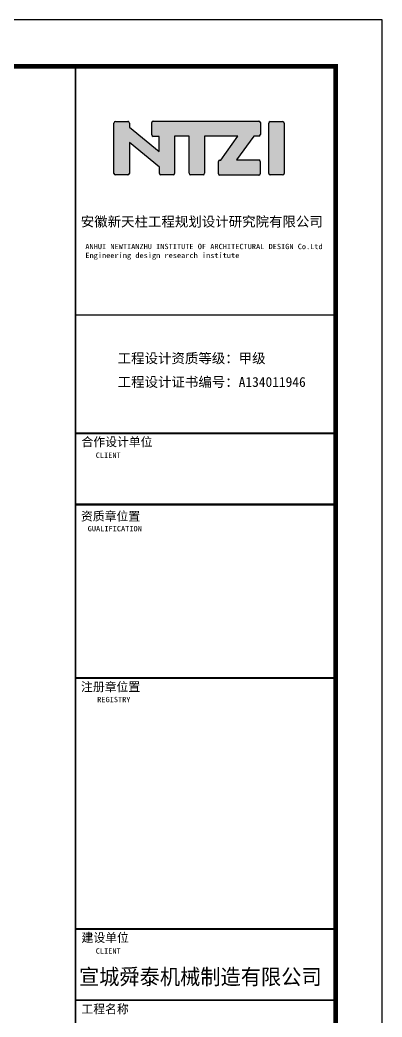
# Model space of a CAD drawing. Extents: x -522490 to 417652, y 450811 to 1108047.
# Drawn here: x 377350 to 381254, y 461073 to 471811 of the extents above; entities that cross this region are included whole.
import ezdxf

# ---------------------------------------------------------------- set-up
doc = ezdxf.new("R2010")
doc.units = 0
doc.header["$LTSCALE"] = 1000
doc.header["$MEASUREMENT"] = 0
for name, color, linetype in [('46', 7, 'Continuous'), ('PUB_TEXT', 7, 'Continuous'), ('PUB_TITLE', 4, 'Continuous')]:
    doc.layers.add(name, color=color, linetype=linetype)
doc.styles.add('-黑体', font='', dxfattribs={"width": 0.8})
doc.styles.add('TQ', font='')
doc.styles.get('-黑体').set_extended_font_data('Microsoft YaHei')
doc.styles.get('TQ').set_extended_font_data('SimSun')

msp = doc.modelspace()

# ---------------------------------------------------------------- hatches: boundary and pattern name
h = msp.add_hatch(color=256)
h.paths.add_polyline_path([(378530.7, 470491.4), (378854, 470227.1), (378854, 470158.4, 0.4142136), (378870, 470142.4), (379001.6, 470142.4, 0.4142136), (379017.6, 470158.4), (379017.6, 470557.9), (379174.4, 470557.9), (379174.4, 470159.1, 0.4142136), (379190.4, 470143.1), (379325.4, 470143.1, 0.4142136), (379341.4, 470159.1), (379341.4, 470557.8), (379697.7, 470557.8), (379516.7, 470302.2), (379505.6, 470302.2, 0.4142136), (379489.6, 470286.2), (379489.6, 470154.9, 0.4142136), (379505.6, 470138.9), (379925.8, 470138.9, 0.4142136), (379941.8, 470154.9), (379941.8, 470287.3, 0.4142136), (379925.8, 470303.3), (379685.7, 470303.3), (379872.9, 470560.3), (379926.2, 470560.3, 0.4142136), (379942.2, 470576.3), (379942.2, 470706.5, 0.4142136), (379926.2, 470722.5), (378786.9, 470722.5, 0.4142136), (378770.9, 470706.5), (378770.9, 470573.2, 0.4142136), (378786.9, 470557.2), (378852.4, 470557.2), (378852.4, 470393.2), (378529.8, 470656.7), (378529.9, 470700.9, 0.4148904), (378513.9, 470716.9), (378379.9, 470716.9, 0.4142136), (378363.9, 470700.9), (378363.9, 470157.3, 0.4142136), (378379.9, 470141.3), (378514.7, 470141.3, 0.4142136), (378530.7, 470157.3)])
h.paths.add_polyline_path([(380032.8, 470158.4, 0.4142136), (380048.8, 470142.4), (380182.5, 470142.4, 0.4142136), (380198.5, 470158.4), (380198.5, 470700.4, 0.4142136), (380182.5, 470716.4), (380048.8, 470716.4, 0.4142136), (380032.8, 470700.4)])

# ---------------------------------------------------------------- linework, layer by layer
for p, q in [((378363.9, 470157.3, 0), (378363.9, 470700.9, 0)), ((378379.9, 470716.9, 0), (378513.9, 470716.9, 0)), ((378529.9, 470700.9, 0), (378529.8, 470656.7, 0)), ((378770.9, 470573.2, 0), (378770.9, 470706.5, 0)), ((378786.9, 470722.5, 0), (379926.2, 470722.5, 0)), ((379942.2, 470706.5, 0), (379942.2, 470576.3, 0)), ((380032.8, 470158.4, 0), (380032.8, 470700.4, 0)), ((380048.8, 470716.4, 0), (380182.5, 470716.4, 0)), ((380198.5, 470700.4, 0), (380198.5, 470158.4, 0)), ((378529.8, 470656.7, 0), (378852.4, 470393.2, 0)), ((378852.4, 470557.2, 0), (378786.9, 470557.2, 0)), ((378852.4, 470393.2, 0), (378852.4, 470557.2, 0)), ((379174.4, 470557.9, 0), (379017.6, 470557.9, 0)), ((379017.6, 470557.9, 0), (379017.6, 470158.4, 0)), ((379174.4, 470159.1, 0), (379174.4, 470557.9, 0)), ((379697.7, 470557.8, 0), (379341.4, 470557.8, 0)), ((379341.4, 470557.8, 0), (379341.4, 470159.1, 0)), ((379516.7, 470302.2, 0), (379697.7, 470557.8, 0)), ((379872.9, 470560.3, 0), (379685.7, 470303.3, 0)), ((379926.2, 470560.3, 0), (379872.9, 470560.3, 0)), ((378854, 470227.1, 0), (378530.7, 470491.4, 0)), ((378530.7, 470491.4, 0), (378530.7, 470157.3, 0)), ((379489.6, 470154.9, 0), (379489.6, 470286.2, 0)), ((379505.6, 470302.2, 0), (379516.7, 470302.2, 0)), ((379685.7, 470303.3, 0), (379925.8, 470303.3, 0)), ((379941.8, 470287.3, 0), (379941.8, 470154.9, 0)), ((378514.7, 470141.3, 0), (378379.9, 470141.3, 0)), ((378854, 470158.4, 0), (378854, 470227.1, 0)), ((379001.6, 470142.4, 0), (378870, 470142.4, 0)), ((379325.4, 470143.1, 0), (379190.4, 470143.1, 0)), ((379925.8, 470138.9, 0), (379505.6, 470138.9, 0)), ((380182.5, 470142.4, 0), (380048.8, 470142.4, 0))]:
    msp.add_line(p, q)
for centre, start, end in [((378379.9, 470700.9), 90, 180), ((378513.9, 470700.9), 359.86763, 90), ((378786.9, 470706.5), 90, 180), ((379926.2, 470706.5), 0, 90), ((380048.8, 470700.4), 90, 180), ((380182.5, 470700.4), 0, 90), ((378786.9, 470573.2), 180, 270), ((379926.2, 470576.3), 270, 0), ((379505.6, 470286.2), 90, 180), ((379925.8, 470287.3), 0, 90), ((378379.9, 470157.3), 180, 270), ((378514.7, 470157.3), 270, 0), ((378870, 470158.4), 180, 270), ((379001.6, 470158.4), 270, 0), ((379190.4, 470159.1), 180, 270), ((379325.4, 470159.1), 270, 0), ((379505.6, 470154.9), 180, 270), ((379925.8, 470154.9), 270, 0), ((380048.8, 470158.4), 180, 270), ((380182.5, 470158.4), 270, 0)]:
    msp.add_arc(centre, 16, start, end)
at = {"layer": 'PUB_TEXT'}
for q in [(380386.5, 471311), (380754.4, 471046.2)]:
    msp.add_line((380754.4, 471311), q, dxfattribs=at)
at = {"layer": 'PUB_TITLE'}
msp.add_line((380754.4, 471311), (377949.4, 471311), dxfattribs=at)
at = {"layer": 'PUB_TITLE', "lineweight": 40}
msp.add_line((377948.2, 466593.4), (380753.2, 466593.4), dxfattribs=at)
at = {"layer": 'PUB_TITLE'}
msp.add_lwpolyline([(344104.4, 450811), (381254.4, 450811), (381254.4, 471811), (344104.4, 471811)], close=True, dxfattribs=at)
at = {"layer": 'PUB_TITLE', "const_width": 50}
msp.add_lwpolyline([(345354.4, 451311), (380754.4, 451311), (380754.4, 471311), (345354.4, 471311)], close=True, dxfattribs=at)
at = {"layer": 'PUB_TITLE', "lineweight": 40}
for points, const_width in [([(377949.4, 471311), (377949.4, 451311)], 21.2), ([(377949.4, 468633.5), (380754.4, 468633.5)], 12.8), ([(377949.4, 467358.5), (380754.4, 467358.5)], 21.2), ([(377949.4, 466593.5), (380754.4, 466593.5)], 21.2), ([(377948.2, 464723.4), (380753.2, 464723.4)], 21.2), ([(377949.4, 462019.5), (380754.4, 462019.5)], 21.2), ([(377949.4, 461254.5), (380754.4, 461254.5)], 21.2)]:
    msp.add_lwpolyline(points, dxfattribs=dict(at, const_width=const_width))

# ---------------------------------------------------------------- texts
at = {"layer": '46', "linetype": 'Continuous', "style": '-黑体', "width": 0.95}
msp.add_text('宣城舜泰机械制造有限公司', height=168.248, dxfattribs=at).set_placement((377986.7, 461422.2))
at = {"layer": 'PUB_TEXT', "char_height": 106.25, "attachment_point": 1, "style": 'TQ'}
for s, insert in [('安徽新天柱工程规划设计研究院有限公司 ', (378006.5, 469692.4)), ('工程设计资质等级：甲级 ', (378404.4, 468220.5)), ('工程设计证书编号：A134011946', (378404.4, 467965.5))]:
    msp.add_mtext(s, dxfattribs=dict(at, insert=insert))
at = {"layer": 'PUB_TEXT', "attachment_point": 1, "style": 'TQ'}
for s, insert, char_height, width in [('ANHUI NEWTIANZHU INSTITUTE OF ARCHITECTURAL DESIGN Co.Ltd\\PEngineering design research institute', (378055.6, 469399.8), 57.375, 2628.677), ('合作设计单位', (378014.1, 467313.6), 93.5, 874.63), ('CLIENT', (378167.2, 467152.1), 57.37, 1199.775), ('资质章位置', (378008.8, 466512.7), 93.5, 1062.5), ('GUALIFICATION', (378081, 466361.4), 57.375, 1340.45), ('注册章位置', (378008.8, 464675.1), 93.5, 765), ('REGISTRY', (378183.1, 464521), 57.37, 1199.775), ('建设单位', (378014.1, 461974.6), 93.5, 555.9), ('CLIENT', (378167.2, 461813.1), 57.37, 1199.775), ('工程名称', (378013.4, 461205.4), 93.5, 555.9)]:
    msp.add_mtext(s, dxfattribs=dict(at, insert=insert, char_height=char_height, width=width))

doc.saveas('drawing.dxf')
